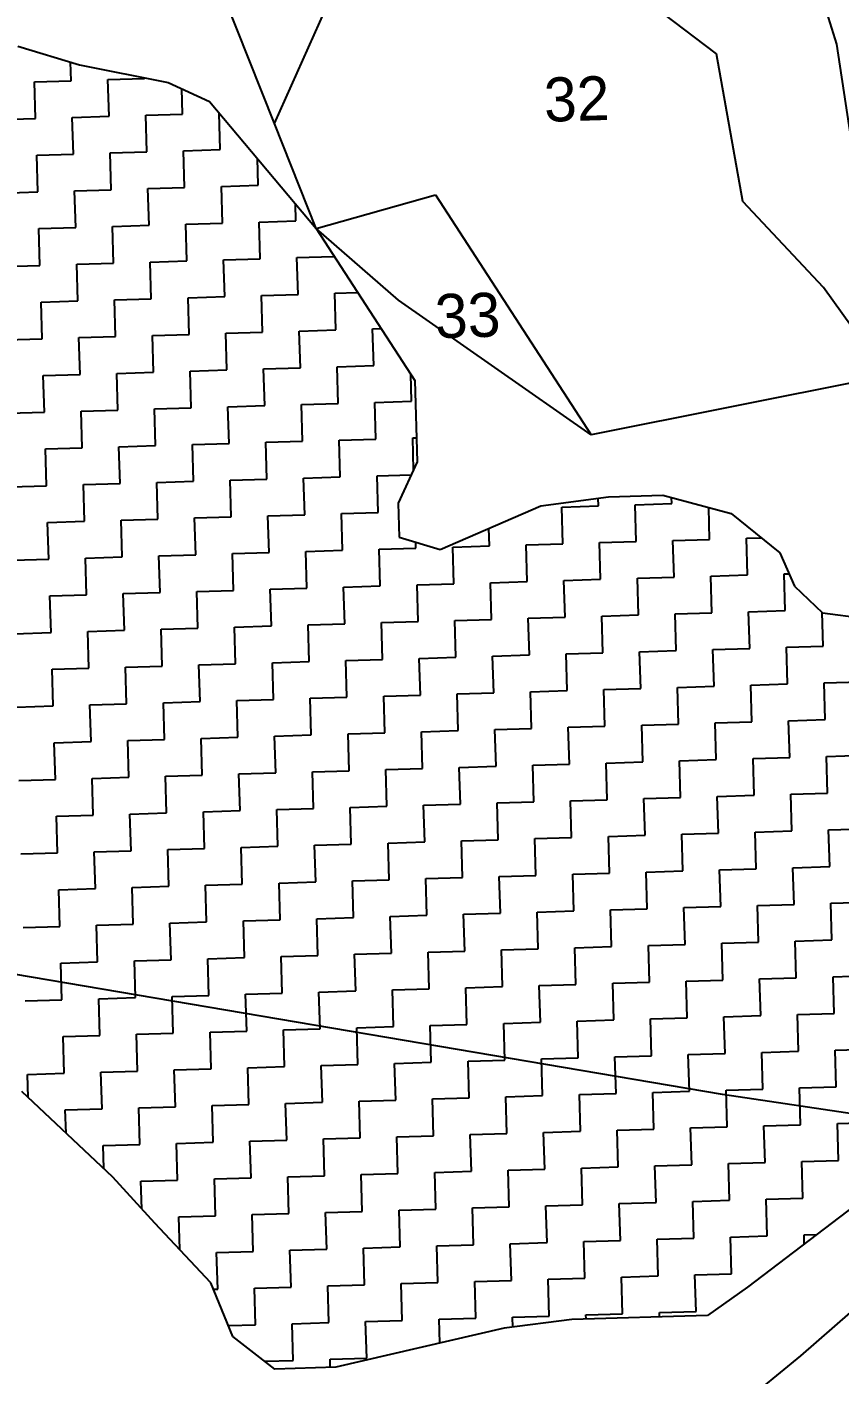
# Model space of a CAD drawing. Header units: metres. Extents: x 289662 to 290738, y 2016260 to 2018343.
# Drawn here: x 290099.4 to 290181.7, y 2016684 to 2016820.6 of the extents above; entities that cross this region are included whole.
import ezdxf
from ezdxf.enums import TextEntityAlignment as Align

# ---------------------------------------------------------------- set-up
doc = ezdxf.new("R2010")
doc.units = ezdxf.units.M
for name, color, linetype in [('POLY_HATCH', 12, 'Continuous'), ('POLY_PARCEL', 6, 'Continuous'), ('TEXT_PARCEL', 7, 'Continuous')]:
    doc.layers.add(name, color=color, linetype=linetype)
doc.styles.add('TEXT_MAP', font='', dxfattribs={"height": 2.5})
doc.styles.get('TEXT_MAP').set_extended_font_data('Kruti Dev 050')

msp = doc.modelspace()

# ---------------------------------------------------------------- linework, layer by layer
at = {"layer": 'POLY_HATCH'}
for p, q in [((290098.45, 2016818.62), (290104.7, 2016816.74)), ((290104.7, 2016816.74), (290113.7, 2016814.95)), ((290113.7, 2016814.95), (290117.89, 2016813.01)), ((290117.89, 2016813.01), (290128.7, 2016800.15)), ((290128.7, 2016800.15), (290138.71, 2016784.73)), ((290138.71, 2016784.73), (290138.96, 2016776.48)), ((290138.96, 2016776.48), (290137.02, 2016772.29)), ((290151.48, 2016772.03), (290158.34, 2016772.93)), ((290158.34, 2016772.93), (290163.85, 2016773.09)), ((290163.85, 2016773.09), (290170.79, 2016771.23)), ((290137.02, 2016772.29), (290137.12, 2016768.85)), ((290141.29, 2016767.6), (290151.48, 2016772.03)), ((290170.79, 2016771.23), (290175.73, 2016767.25)), ((290137.12, 2016768.85), (290141.29, 2016767.6)), ((290175.73, 2016767.25), (290177.21, 2016763.86)), ((290177.21, 2016763.86), (290180.04, 2016761.19)), ((290180.04, 2016761.19), (290184.19, 2016760.62)), ((290108.08, 2016703.98), (290098.87, 2016712.65)), ((290112.35, 2016699.29), (290108.08, 2016703.98)), ((290186.58, 2016703.57), (290172.45, 2016692.83)), ((290118.04, 2016693.26), (290112.35, 2016699.29)), ((290120.27, 2016687.82), (290118.04, 2016693.26)), ((290172.45, 2016692.83), (290168.4, 2016689.95)), ((290168.4, 2016689.95), (290154.64, 2016689.54)), ((290182.85, 2016690.23), (290177.82, 2016685.87)), ((290147.78, 2016688.65), (290130.69, 2016684.7)), ((290154.64, 2016689.54), (290147.78, 2016688.65)), ((290124.5, 2016684.51), (290120.27, 2016687.82)), ((290177.82, 2016685.87), (290173.7, 2016682.46)), ((290130.69, 2016684.7), (290124.5, 2016684.51))]:
    msp.add_line(p, q, dxfattribs=at)
at = {"layer": 'POLY_HATCH', "linetype": 'Continuous'}
for p, q in [((290103.87, 2016815.12), (290103.81, 2016817.01)), ((290107.59, 2016815.24), (290111.31, 2016815.35)), ((290107.7, 2016811.51), (290107.59, 2016815.24)), ((290111.31, 2016815.35), (290111.31, 2016815.42)), ((290100.15, 2016815.01), (290103.87, 2016815.12)), ((290100.26, 2016811.29), (290100.15, 2016815.01)), ((290115.15, 2016811.74), (290115.07, 2016814.31)), ((290096.54, 2016811.18), (290100.26, 2016811.29)), ((290103.98, 2016811.4), (290107.7, 2016811.51)), ((290104.09, 2016807.68), (290103.98, 2016811.4)), ((290111.43, 2016811.62), (290115.15, 2016811.74)), ((290111.54, 2016807.9), (290111.43, 2016811.62)), ((290118.98, 2016808.13), (290118.87, 2016811.84)), ((290100.37, 2016807.57), (290104.09, 2016807.68)), ((290100.48, 2016803.85), (290100.37, 2016807.57)), ((290107.82, 2016807.79), (290111.54, 2016807.9)), ((290107.93, 2016804.07), (290107.82, 2016807.79)), ((290115.26, 2016808.01), (290118.98, 2016808.13)), ((290115.37, 2016804.29), (290115.26, 2016808.01)), ((290122.82, 2016804.51), (290122.74, 2016807.25)), ((290119.09, 2016804.4), (290122.82, 2016804.51)), ((290119.21, 2016800.68), (290119.09, 2016804.4)), ((290096.76, 2016803.73), (290100.48, 2016803.85)), ((290104.2, 2016803.96), (290107.93, 2016804.07)), ((290104.32, 2016800.23), (290104.2, 2016803.96)), ((290111.65, 2016804.18), (290115.37, 2016804.29)), ((290111.76, 2016800.46), (290111.65, 2016804.18)), ((290126.65, 2016800.9), (290126.6, 2016802.65)), ((290100.59, 2016800.12), (290104.32, 2016800.23)), ((290108.04, 2016800.35), (290111.76, 2016800.46)), ((290108.15, 2016796.62), (290108.04, 2016800.35)), ((290115.48, 2016800.57), (290119.21, 2016800.68)), ((290115.6, 2016796.85), (290115.48, 2016800.57)), ((290122.93, 2016800.79), (290126.65, 2016800.9)), ((290123.04, 2016797.07), (290122.93, 2016800.79)), ((290100.7, 2016796.4), (290100.59, 2016800.12)), ((290096.98, 2016796.29), (290100.7, 2016796.4)), ((290104.43, 2016796.51), (290108.15, 2016796.62)), ((290104.54, 2016792.79), (290104.43, 2016796.51)), ((290111.87, 2016796.73), (290115.6, 2016796.85)), ((290111.98, 2016793.01), (290111.87, 2016796.73)), ((290119.32, 2016796.96), (290123.04, 2016797.07)), ((290119.43, 2016793.23), (290119.32, 2016796.96)), ((290126.76, 2016797.18), (290130.49, 2016797.29)), ((290126.87, 2016793.46), (290126.76, 2016797.18)), ((290130.49, 2016797.29), (290130.48, 2016797.4)), ((290123.15, 2016793.35), (290126.87, 2016793.46)), ((290130.6, 2016793.57), (290132.93, 2016793.64)), ((290130.71, 2016789.85), (290130.6, 2016793.57)), ((290100.82, 2016792.68), (290104.54, 2016792.79)), ((290100.93, 2016788.95), (290100.82, 2016792.68)), ((290108.26, 2016792.9), (290111.98, 2016793.01)), ((290108.37, 2016789.18), (290108.26, 2016792.9)), ((290115.71, 2016793.12), (290119.43, 2016793.23)), ((290115.82, 2016789.4), (290115.71, 2016793.12)), ((290123.26, 2016789.62), (290123.15, 2016793.35)), ((290112.1, 2016789.29), (290115.82, 2016789.4)), ((290112.21, 2016785.57), (290112.1, 2016789.29)), ((290119.54, 2016789.51), (290123.26, 2016789.62)), ((290119.65, 2016785.79), (290119.54, 2016789.51)), ((290126.99, 2016789.73), (290130.71, 2016789.85)), ((290127.1, 2016786.01), (290126.99, 2016789.73)), ((290134.43, 2016789.96), (290135.3, 2016789.98)), ((290134.54, 2016786.24), (290134.43, 2016789.96)), ((290097.2, 2016788.84), (290100.93, 2016788.95)), ((290104.65, 2016789.07), (290108.37, 2016789.18)), ((290104.76, 2016785.34), (290104.65, 2016789.07)), ((290101.04, 2016785.23), (290104.76, 2016785.34)), ((290101.15, 2016781.51), (290101.04, 2016785.23)), ((290108.48, 2016785.45), (290112.21, 2016785.57)), ((290108.6, 2016781.73), (290108.48, 2016785.45)), ((290115.93, 2016785.68), (290119.65, 2016785.79)), ((290116.04, 2016781.95), (290115.93, 2016785.68)), ((290123.37, 2016785.9), (290127.1, 2016786.01)), ((290123.49, 2016782.18), (290123.37, 2016785.9)), ((290130.82, 2016786.12), (290134.54, 2016786.24)), ((290130.93, 2016782.4), (290130.82, 2016786.12)), ((290138.38, 2016782.62), (290138.29, 2016785.36)), ((290134.65, 2016782.51), (290138.38, 2016782.62)), ((290134.77, 2016778.79), (290134.65, 2016782.51)), ((290097.43, 2016781.4), (290101.15, 2016781.51)), ((290104.87, 2016781.62), (290108.6, 2016781.73)), ((290104.98, 2016777.9), (290104.87, 2016781.62)), ((290112.32, 2016781.84), (290116.04, 2016781.95)), ((290112.43, 2016778.12), (290112.32, 2016781.84)), ((290119.76, 2016782.07), (290123.49, 2016782.18)), ((290119.88, 2016778.34), (290119.76, 2016782.07)), ((290127.21, 2016782.29), (290130.93, 2016782.4)), ((290127.32, 2016778.57), (290127.21, 2016782.29)), ((290123.6, 2016778.46), (290127.32, 2016778.57)), ((290123.71, 2016774.73), (290123.6, 2016778.46)), ((290131.04, 2016778.68), (290134.77, 2016778.79)), ((290131.15, 2016774.96), (290131.04, 2016778.68)), ((290138.49, 2016778.9), (290138.88, 2016778.91)), ((290138.59, 2016775.67), (290138.49, 2016778.9)), ((290101.26, 2016777.79), (290104.98, 2016777.9)), ((290101.37, 2016774.06), (290101.26, 2016777.79)), ((290108.71, 2016778.01), (290112.43, 2016778.12)), ((290108.82, 2016774.29), (290108.71, 2016778.01)), ((290116.15, 2016778.23), (290119.88, 2016778.34)), ((290116.26, 2016774.51), (290116.15, 2016778.23)), ((290105.1, 2016774.18), (290108.82, 2016774.29)), ((290112.54, 2016774.4), (290116.26, 2016774.51)), ((290112.65, 2016770.68), (290112.54, 2016774.4)), ((290119.99, 2016774.62), (290123.71, 2016774.73)), ((290120.1, 2016770.9), (290119.99, 2016774.62)), ((290127.43, 2016774.84), (290131.15, 2016774.96)), ((290127.54, 2016771.12), (290127.43, 2016774.84)), ((290134.88, 2016775.07), (290138.35, 2016775.17)), ((290134.99, 2016771.34), (290134.88, 2016775.07)), ((290097.65, 2016773.95), (290101.37, 2016774.06)), ((290105.21, 2016770.45), (290105.1, 2016774.18)), ((290153.6, 2016771.9), (290157.32, 2016772.01)), ((290153.71, 2016768.18), (290153.6, 2016771.9)), ((290157.32, 2016772.01), (290157.3, 2016772.79)), ((290161.05, 2016772.12), (290164.77, 2016772.24)), ((290161.16, 2016768.4), (290161.05, 2016772.12)), ((290164.77, 2016772.24), (290164.75, 2016772.85)), ((290168.6, 2016768.62), (290168.51, 2016771.84)), ((290101.48, 2016770.34), (290105.21, 2016770.45)), ((290101.6, 2016766.62), (290101.48, 2016770.34)), ((290108.93, 2016770.56), (290112.65, 2016770.68)), ((290109.04, 2016766.84), (290108.93, 2016770.56)), ((290116.38, 2016770.79), (290120.1, 2016770.9)), ((290116.49, 2016767.06), (290116.38, 2016770.79)), ((290123.82, 2016771.01), (290127.54, 2016771.12)), ((290123.93, 2016767.29), (290123.82, 2016771.01)), ((290131.27, 2016771.23), (290134.99, 2016771.34)), ((290131.38, 2016767.51), (290131.27, 2016771.23)), ((290146.27, 2016767.96), (290146.21, 2016769.74)), ((290127.65, 2016767.4), (290131.38, 2016767.51)), ((290135.1, 2016767.62), (290138.82, 2016767.73)), ((290135.21, 2016763.9), (290135.1, 2016767.62)), ((290138.82, 2016767.73), (290138.8, 2016768.34)), ((290142.55, 2016767.84), (290146.27, 2016767.96)), ((290142.66, 2016764.12), (290142.55, 2016767.84)), ((290149.99, 2016768.07), (290153.71, 2016768.18)), ((290150.1, 2016764.34), (290149.99, 2016768.07)), ((290157.44, 2016768.29), (290161.16, 2016768.4)), ((290157.55, 2016764.57), (290157.44, 2016768.29)), ((290164.88, 2016768.51), (290168.6, 2016768.62)), ((290164.99, 2016764.79), (290164.88, 2016768.51)), ((290172.33, 2016768.74), (290173.83, 2016768.78)), ((290172.44, 2016765.01), (290172.33, 2016768.74)), ((290097.87, 2016766.51), (290101.6, 2016766.62)), ((290105.32, 2016766.73), (290109.04, 2016766.84)), ((290105.43, 2016763.01), (290105.32, 2016766.73)), ((290112.76, 2016766.95), (290116.49, 2016767.06)), ((290112.88, 2016763.23), (290112.76, 2016766.95)), ((290120.21, 2016767.18), (290123.93, 2016767.29)), ((290120.32, 2016763.45), (290120.21, 2016767.18)), ((290127.77, 2016763.68), (290127.65, 2016767.4)), ((290161.27, 2016764.68), (290164.99, 2016764.79)), ((290168.72, 2016764.9), (290172.44, 2016765.01)), ((290168.83, 2016761.18), (290168.72, 2016764.9)), ((290176.16, 2016765.13), (290176.65, 2016765.14)), ((290176.27, 2016761.4), (290176.16, 2016765.13)), ((290116.6, 2016763.34), (290120.32, 2016763.45)), ((290116.71, 2016759.62), (290116.6, 2016763.34)), ((290124.04, 2016763.56), (290127.77, 2016763.68)), ((290124.16, 2016759.84), (290124.04, 2016763.56)), ((290131.49, 2016763.79), (290135.21, 2016763.9)), ((290131.6, 2016760.06), (290131.49, 2016763.79)), ((290138.93, 2016764.01), (290142.66, 2016764.12)), ((290139.05, 2016760.29), (290138.93, 2016764.01)), ((290146.38, 2016764.23), (290150.1, 2016764.34)), ((290146.49, 2016760.51), (290146.38, 2016764.23)), ((290153.83, 2016764.46), (290157.55, 2016764.57)), ((290153.94, 2016760.73), (290153.83, 2016764.46)), ((290161.38, 2016760.96), (290161.27, 2016764.68)), ((290101.71, 2016762.9), (290105.43, 2016763.01)), ((290101.82, 2016759.17), (290101.71, 2016762.9)), ((290109.15, 2016763.12), (290112.88, 2016763.23)), ((290109.26, 2016759.4), (290109.15, 2016763.12)), ((290150.21, 2016760.62), (290153.94, 2016760.73)), ((290150.33, 2016756.9), (290150.21, 2016760.62)), ((290157.66, 2016760.85), (290161.38, 2016760.96)), ((290157.77, 2016757.12), (290157.66, 2016760.85)), ((290165.1, 2016761.07), (290168.83, 2016761.18)), ((290165.22, 2016757.35), (290165.1, 2016761.07)), ((290172.55, 2016761.29), (290176.27, 2016761.4)), ((290172.66, 2016757.57), (290172.55, 2016761.29)), ((290180.11, 2016757.79), (290180, 2016761.22)), ((290105.54, 2016759.28), (290109.26, 2016759.4)), ((290105.65, 2016755.56), (290105.54, 2016759.28)), ((290112.99, 2016759.51), (290116.71, 2016759.62)), ((290113.1, 2016755.78), (290112.99, 2016759.51)), ((290120.43, 2016759.73), (290124.16, 2016759.84)), ((290120.54, 2016756.01), (290120.43, 2016759.73)), ((290127.88, 2016759.95), (290131.6, 2016760.06)), ((290127.99, 2016756.23), (290127.88, 2016759.95)), ((290135.32, 2016760.18), (290139.05, 2016760.29)), ((290135.43, 2016756.45), (290135.32, 2016760.18)), ((290142.77, 2016760.4), (290146.49, 2016760.51)), ((290142.88, 2016756.68), (290142.77, 2016760.4)), ((290098.1, 2016759.06), (290101.82, 2016759.17)), ((290139.16, 2016756.56), (290142.88, 2016756.68)), ((290139.27, 2016752.84), (290139.16, 2016756.56)), ((290146.6, 2016756.79), (290150.33, 2016756.9)), ((290146.71, 2016753.07), (290146.6, 2016756.79)), ((290154.05, 2016757.01), (290157.77, 2016757.12)), ((290154.16, 2016753.29), (290154.05, 2016757.01)), ((290161.49, 2016757.23), (290165.22, 2016757.35)), ((290161.61, 2016753.51), (290161.49, 2016757.23)), ((290168.94, 2016757.46), (290172.66, 2016757.57)), ((290169.05, 2016753.73), (290168.94, 2016757.46)), ((290176.38, 2016757.68), (290180.11, 2016757.79)), ((290176.5, 2016753.96), (290176.38, 2016757.68)), ((290101.93, 2016755.45), (290105.65, 2016755.56)), ((290102.04, 2016751.73), (290101.93, 2016755.45)), ((290109.38, 2016755.67), (290113.1, 2016755.78)), ((290109.49, 2016751.95), (290109.38, 2016755.67)), ((290116.82, 2016755.9), (290120.54, 2016756.01)), ((290116.93, 2016752.17), (290116.82, 2016755.9)), ((290124.27, 2016756.12), (290127.99, 2016756.23)), ((290124.38, 2016752.4), (290124.27, 2016756.12)), ((290131.71, 2016756.34), (290135.43, 2016756.45)), ((290131.82, 2016752.62), (290131.71, 2016756.34)), ((290172.77, 2016753.85), (290176.5, 2016753.96)), ((290172.88, 2016750.12), (290172.77, 2016753.85)), ((290180.22, 2016754.07), (290183.94, 2016754.18)), ((290180.33, 2016750.35), (290180.22, 2016754.07)), ((290128.1, 2016752.51), (290131.82, 2016752.62)), ((290128.21, 2016748.79), (290128.1, 2016752.51)), ((290135.55, 2016752.73), (290139.27, 2016752.84)), ((290135.66, 2016749.01), (290135.55, 2016752.73)), ((290142.99, 2016752.95), (290146.71, 2016753.07)), ((290143.1, 2016749.23), (290142.99, 2016752.95)), ((290150.44, 2016753.18), (290154.16, 2016753.29)), ((290150.55, 2016749.45), (290150.44, 2016753.18)), ((290157.88, 2016753.4), (290161.61, 2016753.51)), ((290157.99, 2016749.68), (290157.88, 2016753.4)), ((290165.33, 2016753.62), (290169.05, 2016753.73)), ((290165.44, 2016749.9), (290165.33, 2016753.62)), ((290098.32, 2016751.62), (290102.04, 2016751.73)), ((290105.76, 2016751.84), (290109.49, 2016751.95)), ((290105.88, 2016748.12), (290105.76, 2016751.84)), ((290113.21, 2016752.06), (290116.93, 2016752.17)), ((290113.32, 2016748.34), (290113.21, 2016752.06)), ((290120.66, 2016752.28), (290124.38, 2016752.4)), ((290120.77, 2016748.56), (290120.66, 2016752.28)), ((290154.27, 2016749.57), (290157.99, 2016749.68)), ((290161.72, 2016749.79), (290165.44, 2016749.9)), ((290161.83, 2016746.07), (290161.72, 2016749.79)), ((290169.16, 2016750.01), (290172.88, 2016750.12)), ((290169.27, 2016746.29), (290169.16, 2016750.01)), ((290176.61, 2016750.23), (290180.33, 2016750.35)), ((290176.72, 2016746.51), (290176.61, 2016750.23)), ((290109.6, 2016748.23), (290113.32, 2016748.34)), ((290117.04, 2016748.45), (290120.77, 2016748.56)), ((290117.16, 2016744.73), (290117.04, 2016748.45)), ((290124.49, 2016748.67), (290128.21, 2016748.79)), ((290124.6, 2016744.95), (290124.49, 2016748.67)), ((290131.94, 2016748.9), (290135.66, 2016749.01)), ((290132.05, 2016745.17), (290131.94, 2016748.9)), ((290139.38, 2016749.12), (290143.1, 2016749.23)), ((290139.49, 2016745.4), (290139.38, 2016749.12)), ((290146.83, 2016749.34), (290150.55, 2016749.45)), ((290146.94, 2016745.62), (290146.83, 2016749.34)), ((290154.38, 2016745.84), (290154.27, 2016749.57)), ((290102.15, 2016748), (290105.88, 2016748.12)), ((290102.26, 2016744.28), (290102.15, 2016748)), ((290109.71, 2016744.51), (290109.6, 2016748.23)), ((290143.21, 2016745.51), (290146.94, 2016745.62)), ((290150.66, 2016745.73), (290154.38, 2016745.84)), ((290150.77, 2016742.01), (290150.66, 2016745.73)), ((290158.11, 2016745.95), (290161.83, 2016746.07)), ((290158.22, 2016742.23), (290158.11, 2016745.95)), ((290165.55, 2016746.18), (290169.27, 2016746.29)), ((290165.66, 2016742.45), (290165.55, 2016746.18)), ((290173, 2016746.4), (290176.72, 2016746.51)), ((290173.11, 2016742.68), (290173, 2016746.4)), ((290180.44, 2016746.62), (290184.16, 2016746.73)), ((290180.55, 2016742.9), (290180.44, 2016746.62)), ((290098.54, 2016744.17), (290102.26, 2016744.28)), ((290105.99, 2016744.39), (290109.71, 2016744.51)), ((290106.1, 2016740.67), (290105.99, 2016744.39)), ((290113.43, 2016744.62), (290117.16, 2016744.73)), ((290113.54, 2016740.89), (290113.43, 2016744.62)), ((290120.88, 2016744.84), (290124.6, 2016744.95)), ((290120.99, 2016741.12), (290120.88, 2016744.84)), ((290128.32, 2016745.06), (290132.05, 2016745.17)), ((290128.44, 2016741.34), (290128.32, 2016745.06)), ((290135.77, 2016745.29), (290139.49, 2016745.4)), ((290135.88, 2016741.56), (290135.77, 2016745.29)), ((290143.33, 2016741.79), (290143.21, 2016745.51)), ((290176.83, 2016742.79), (290180.55, 2016742.9)), ((290132.16, 2016741.45), (290135.88, 2016741.56)), ((290139.6, 2016741.67), (290143.33, 2016741.79)), ((290139.71, 2016737.95), (290139.6, 2016741.67)), ((290147.05, 2016741.9), (290150.77, 2016742.01)), ((290147.16, 2016738.17), (290147.05, 2016741.9)), ((290154.49, 2016742.12), (290158.22, 2016742.23)), ((290154.61, 2016738.4), (290154.49, 2016742.12)), ((290161.94, 2016742.34), (290165.66, 2016742.45)), ((290162.05, 2016738.62), (290161.94, 2016742.34)), ((290169.38, 2016742.57), (290173.11, 2016742.68)), ((290169.5, 2016738.84), (290169.38, 2016742.57)), ((290176.94, 2016739.07), (290176.83, 2016742.79)), ((290102.38, 2016740.56), (290106.1, 2016740.67)), ((290102.49, 2016736.84), (290102.38, 2016740.56)), ((290109.82, 2016740.78), (290113.54, 2016740.89)), ((290109.93, 2016737.06), (290109.82, 2016740.78)), ((290117.27, 2016741.01), (290120.99, 2016741.12)), ((290117.38, 2016737.28), (290117.27, 2016741.01)), ((290124.71, 2016741.23), (290128.44, 2016741.34)), ((290124.82, 2016737.51), (290124.71, 2016741.23)), ((290132.27, 2016737.73), (290132.16, 2016741.45)), ((290165.77, 2016738.73), (290169.5, 2016738.84)), ((290173.22, 2016738.95), (290176.94, 2016739.07)), ((290173.33, 2016735.23), (290173.22, 2016738.95)), ((290180.66, 2016739.18), (290184.39, 2016739.29)), ((290180.78, 2016735.46), (290180.66, 2016739.18)), ((290121.1, 2016737.39), (290124.82, 2016737.51)), ((290121.21, 2016733.67), (290121.1, 2016737.39)), ((290128.55, 2016737.62), (290132.27, 2016737.73)), ((290128.66, 2016733.89), (290128.55, 2016737.62)), ((290135.99, 2016737.84), (290139.71, 2016737.95)), ((290136.1, 2016734.12), (290135.99, 2016737.84)), ((290143.44, 2016738.06), (290147.16, 2016738.17)), ((290143.55, 2016734.34), (290143.44, 2016738.06)), ((290150.88, 2016738.29), (290154.61, 2016738.4)), ((290150.99, 2016734.56), (290150.88, 2016738.29)), ((290158.33, 2016738.51), (290162.05, 2016738.62)), ((290158.44, 2016734.79), (290158.33, 2016738.51)), ((290165.89, 2016735.01), (290165.77, 2016738.73)), ((290098.77, 2016736.73), (290102.49, 2016736.84)), ((290106.21, 2016736.95), (290109.93, 2016737.06)), ((290106.32, 2016733.23), (290106.21, 2016736.95)), ((290113.66, 2016737.17), (290117.38, 2016737.28)), ((290113.77, 2016733.45), (290113.66, 2016737.17)), ((290154.72, 2016734.67), (290158.44, 2016734.79)), ((290154.83, 2016730.95), (290154.72, 2016734.67)), ((290162.16, 2016734.9), (290165.89, 2016735.01)), ((290162.27, 2016731.18), (290162.16, 2016734.9)), ((290169.61, 2016735.12), (290173.33, 2016735.23)), ((290169.72, 2016731.4), (290169.61, 2016735.12)), ((290177.05, 2016735.34), (290180.78, 2016735.46)), ((290177.16, 2016731.62), (290177.05, 2016735.34)), ((290110.04, 2016733.34), (290113.77, 2016733.45)), ((290110.16, 2016729.61), (290110.04, 2016733.34)), ((290117.49, 2016733.56), (290121.21, 2016733.67)), ((290117.6, 2016729.84), (290117.49, 2016733.56)), ((290124.94, 2016733.78), (290128.66, 2016733.89)), ((290125.05, 2016730.06), (290124.94, 2016733.78)), ((290132.38, 2016734.01), (290136.1, 2016734.12)), ((290132.49, 2016730.28), (290132.38, 2016734.01)), ((290139.83, 2016734.23), (290143.55, 2016734.34)), ((290139.94, 2016730.51), (290139.83, 2016734.23)), ((290147.27, 2016734.45), (290150.99, 2016734.56)), ((290147.38, 2016730.73), (290147.27, 2016734.45)), ((290102.6, 2016733.11), (290106.32, 2016733.23)), ((290102.71, 2016729.39), (290102.6, 2016733.11)), ((290143.66, 2016730.62), (290147.38, 2016730.73)), ((290143.77, 2016726.89), (290143.66, 2016730.62)), ((290151.11, 2016730.84), (290154.83, 2016730.95)), ((290151.22, 2016727.12), (290151.11, 2016730.84)), ((290158.55, 2016731.06), (290162.27, 2016731.18)), ((290158.66, 2016727.34), (290158.55, 2016731.06)), ((290166, 2016731.29), (290169.72, 2016731.4)), ((290166.11, 2016727.56), (290166, 2016731.29)), ((290173.44, 2016731.51), (290177.16, 2016731.62)), ((290173.55, 2016727.79), (290173.44, 2016731.51)), ((290180.89, 2016731.73), (290184.61, 2016731.84)), ((290181, 2016728.01), (290180.89, 2016731.73)), ((290098.99, 2016729.28), (290102.71, 2016729.39)), ((290106.43, 2016729.5), (290110.16, 2016729.61)), ((290106.55, 2016725.78), (290106.43, 2016729.5)), ((290113.88, 2016729.73), (290117.6, 2016729.84)), ((290113.99, 2016726), (290113.88, 2016729.73)), ((290121.32, 2016729.95), (290125.05, 2016730.06)), ((290121.44, 2016726.23), (290121.32, 2016729.95)), ((290128.77, 2016730.17), (290132.49, 2016730.28)), ((290128.88, 2016726.45), (290128.77, 2016730.17)), ((290136.22, 2016730.39), (290139.94, 2016730.51)), ((290136.33, 2016726.67), (290136.22, 2016730.39)), ((290177.28, 2016727.9), (290181, 2016728.01)), ((290177.39, 2016724.18), (290177.28, 2016727.9)), ((290132.6, 2016726.56), (290136.33, 2016726.67)), ((290132.72, 2016722.84), (290132.6, 2016726.56)), ((290140.05, 2016726.78), (290143.77, 2016726.89)), ((290140.16, 2016723.06), (290140.05, 2016726.78)), ((290147.49, 2016727.01), (290151.22, 2016727.12)), ((290147.61, 2016723.28), (290147.49, 2016727.01)), ((290154.94, 2016727.23), (290158.66, 2016727.34)), ((290155.05, 2016723.51), (290154.94, 2016727.23)), ((290162.39, 2016727.45), (290166.11, 2016727.56)), ((290162.5, 2016723.73), (290162.39, 2016727.45)), ((290169.83, 2016727.68), (290173.55, 2016727.79)), ((290169.94, 2016723.95), (290169.83, 2016727.68)), ((290102.82, 2016725.67), (290106.55, 2016725.78)), ((290102.93, 2016721.95), (290102.82, 2016725.67)), ((290110.27, 2016725.89), (290113.99, 2016726)), ((290110.38, 2016722.17), (290110.27, 2016725.89)), ((290117.71, 2016726.11), (290121.44, 2016726.23)), ((290117.82, 2016722.39), (290117.71, 2016726.11)), ((290125.16, 2016726.34), (290128.88, 2016726.45)), ((290125.27, 2016722.61), (290125.16, 2016726.34)), ((290166.22, 2016723.84), (290169.94, 2016723.95)), ((290166.33, 2016720.12), (290166.22, 2016723.84)), ((290173.66, 2016724.06), (290177.39, 2016724.18)), ((290173.78, 2016720.34), (290173.66, 2016724.06)), ((290181.11, 2016724.29), (290184.83, 2016724.4)), ((290181.22, 2016720.56), (290181.11, 2016724.29)), ((290114.1, 2016722.28), (290117.82, 2016722.39)), ((290121.55, 2016722.5), (290125.27, 2016722.61)), ((290121.66, 2016718.78), (290121.55, 2016722.5)), ((290128.99, 2016722.73), (290132.72, 2016722.84)), ((290129.1, 2016719), (290128.99, 2016722.73)), ((290136.44, 2016722.95), (290140.16, 2016723.06)), ((290136.55, 2016719.23), (290136.44, 2016722.95)), ((290143.88, 2016723.17), (290147.61, 2016723.28)), ((290143.99, 2016719.45), (290143.88, 2016723.17)), ((290151.33, 2016723.4), (290155.05, 2016723.51)), ((290151.44, 2016719.67), (290151.33, 2016723.4)), ((290158.77, 2016723.62), (290162.5, 2016723.73)), ((290158.89, 2016719.9), (290158.77, 2016723.62)), ((290099.21, 2016721.83), (290102.93, 2016721.95)), ((290106.66, 2016722.06), (290110.38, 2016722.17)), ((290106.77, 2016718.33), (290106.66, 2016722.06)), ((290114.21, 2016718.56), (290114.1, 2016722.28)), ((290147.72, 2016719.56), (290151.44, 2016719.67)), ((290155.16, 2016719.78), (290158.89, 2016719.9)), ((290155.27, 2016716.06), (290155.16, 2016719.78)), ((290162.61, 2016720.01), (290166.33, 2016720.12)), ((290162.72, 2016716.28), (290162.61, 2016720.01)), ((290170.05, 2016720.23), (290173.78, 2016720.34)), ((290170.17, 2016716.51), (290170.05, 2016720.23)), ((290177.5, 2016720.45), (290181.22, 2016720.56)), ((290177.61, 2016716.73), (290177.5, 2016720.45)), ((290103.05, 2016718.22), (290106.77, 2016718.33)), ((290110.49, 2016718.45), (290114.21, 2016718.56)), ((290110.6, 2016714.72), (290110.49, 2016718.45)), ((290117.94, 2016718.67), (290121.66, 2016718.78)), ((290118.05, 2016714.95), (290117.94, 2016718.67)), ((290125.38, 2016718.89), (290129.1, 2016719)), ((290125.49, 2016715.17), (290125.38, 2016718.89)), ((290132.83, 2016719.12), (290136.55, 2016719.23)), ((290132.94, 2016715.39), (290132.83, 2016719.12)), ((290140.27, 2016719.34), (290143.99, 2016719.45)), ((290140.38, 2016715.62), (290140.27, 2016719.34)), ((290147.83, 2016715.84), (290147.72, 2016719.56)), ((290103.16, 2016714.5), (290103.05, 2016718.22)), ((290181.33, 2016716.84), (290185.06, 2016716.95)), ((290136.66, 2016715.5), (290140.38, 2016715.62)), ((290144.11, 2016715.73), (290147.83, 2016715.84)), ((290144.22, 2016712), (290144.11, 2016715.73)), ((290151.55, 2016715.95), (290155.27, 2016716.06)), ((290151.66, 2016712.23), (290151.55, 2016715.95)), ((290159, 2016716.17), (290162.72, 2016716.28)), ((290159.11, 2016712.45), (290159, 2016716.17)), ((290166.44, 2016716.4), (290170.17, 2016716.51)), ((290166.55, 2016712.67), (290166.44, 2016716.4)), ((290173.89, 2016716.62), (290177.61, 2016716.73)), ((290174, 2016712.9), (290173.89, 2016716.62)), ((290181.44, 2016713.12), (290181.33, 2016716.84)), ((290099.43, 2016714.39), (290103.16, 2016714.5)), ((290099.5, 2016712.05), (290099.43, 2016714.39)), ((290106.88, 2016714.61), (290110.6, 2016714.72)), ((290106.99, 2016710.89), (290106.88, 2016714.61)), ((290114.32, 2016714.84), (290118.05, 2016714.95)), ((290114.44, 2016711.11), (290114.32, 2016714.84)), ((290121.77, 2016715.06), (290125.49, 2016715.17)), ((290121.88, 2016711.34), (290121.77, 2016715.06)), ((290129.22, 2016715.28), (290132.94, 2016715.39)), ((290129.33, 2016711.56), (290129.22, 2016715.28)), ((290136.77, 2016711.78), (290136.66, 2016715.5)), ((290170.28, 2016712.78), (290174, 2016712.9)), ((290177.72, 2016713.01), (290181.44, 2016713.12)), ((290177.83, 2016709.28), (290177.72, 2016713.01)), ((290125.6, 2016711.45), (290129.33, 2016711.56)), ((290125.72, 2016707.72), (290125.6, 2016711.45)), ((290133.05, 2016711.67), (290136.77, 2016711.78)), ((290133.16, 2016707.95), (290133.05, 2016711.67)), ((290140.5, 2016711.89), (290144.22, 2016712)), ((290140.61, 2016708.17), (290140.5, 2016711.89)), ((290147.94, 2016712.12), (290151.66, 2016712.23)), ((290148.05, 2016708.39), (290147.94, 2016712.12)), ((290155.39, 2016712.34), (290159.11, 2016712.45)), ((290155.5, 2016708.62), (290155.39, 2016712.34)), ((290162.83, 2016712.56), (290166.55, 2016712.67)), ((290162.94, 2016708.84), (290162.83, 2016712.56)), ((290170.39, 2016709.06), (290170.28, 2016712.78)), ((290103.27, 2016710.78), (290106.99, 2016710.89)), ((290103.34, 2016708.44), (290103.27, 2016710.78)), ((290110.71, 2016711), (290114.44, 2016711.11)), ((290110.83, 2016707.28), (290110.71, 2016711)), ((290118.16, 2016711.22), (290121.88, 2016711.34)), ((290118.27, 2016707.5), (290118.16, 2016711.22)), ((290159.22, 2016708.73), (290162.94, 2016708.84)), ((290159.33, 2016705), (290159.22, 2016708.73)), ((290166.67, 2016708.95), (290170.39, 2016709.06)), ((290166.78, 2016705.23), (290166.67, 2016708.95)), ((290174.11, 2016709.17), (290177.83, 2016709.28)), ((290174.22, 2016705.45), (290174.11, 2016709.17)), ((290181.56, 2016709.4), (290185.28, 2016709.51)), ((290181.67, 2016705.67), (290181.56, 2016709.4)), ((290114.55, 2016707.39), (290118.27, 2016707.5)), ((290114.66, 2016703.67), (290114.55, 2016707.39)), ((290121.99, 2016707.61), (290125.72, 2016707.72)), ((290122.1, 2016703.89), (290121.99, 2016707.61)), ((290129.44, 2016707.84), (290133.16, 2016707.95)), ((290129.55, 2016704.11), (290129.44, 2016707.84)), ((290136.88, 2016708.06), (290140.61, 2016708.17)), ((290137, 2016704.34), (290136.88, 2016708.06)), ((290144.33, 2016708.28), (290148.05, 2016708.39)), ((290144.44, 2016704.56), (290144.33, 2016708.28)), ((290151.77, 2016708.5), (290155.5, 2016708.62)), ((290151.89, 2016704.78), (290151.77, 2016708.5)), ((290107.1, 2016707.17), (290110.83, 2016707.28)), ((290107.17, 2016704.83), (290107.1, 2016707.17)), ((290148.16, 2016704.67), (290151.89, 2016704.78)), ((290148.27, 2016700.95), (290148.16, 2016704.67)), ((290155.61, 2016704.89), (290159.33, 2016705)), ((290155.72, 2016701.17), (290155.61, 2016704.89)), ((290163.05, 2016705.12), (290166.78, 2016705.23)), ((290163.17, 2016701.39), (290163.05, 2016705.12)), ((290170.5, 2016705.34), (290174.22, 2016705.45)), ((290170.61, 2016701.62), (290170.5, 2016705.34)), ((290177.94, 2016705.56), (290181.67, 2016705.67)), ((290178.06, 2016701.84), (290177.94, 2016705.56)), ((290110.94, 2016703.56), (290114.66, 2016703.67)), ((290111.02, 2016700.74), (290110.94, 2016703.56)), ((290118.38, 2016703.78), (290122.1, 2016703.89)), ((290118.49, 2016700.06), (290118.38, 2016703.78)), ((290125.83, 2016704), (290129.55, 2016704.11)), ((290125.94, 2016700.28), (290125.83, 2016704)), ((290133.27, 2016704.22), (290137, 2016704.34)), ((290133.38, 2016700.5), (290133.27, 2016704.22)), ((290140.72, 2016704.45), (290144.44, 2016704.56)), ((290140.83, 2016700.72), (290140.72, 2016704.45)), ((290137.11, 2016700.61), (290140.83, 2016700.72)), ((290137.22, 2016696.89), (290137.11, 2016700.61)), ((290144.55, 2016700.84), (290148.27, 2016700.95)), ((290144.66, 2016697.11), (290144.55, 2016700.84)), ((290152, 2016701.06), (290155.72, 2016701.17)), ((290152.11, 2016697.34), (290152, 2016701.06)), ((290159.44, 2016701.28), (290163.17, 2016701.39)), ((290159.55, 2016697.56), (290159.44, 2016701.28)), ((290166.89, 2016701.51), (290170.61, 2016701.62)), ((290167, 2016697.78), (290166.89, 2016701.51)), ((290174.33, 2016701.73), (290178.06, 2016701.84)), ((290174.45, 2016698.01), (290174.33, 2016701.73)), ((290114.77, 2016699.94), (290118.49, 2016700.06)), ((290114.87, 2016696.62), (290114.77, 2016699.94)), ((290122.22, 2016700.17), (290125.94, 2016700.28)), ((290122.33, 2016696.44), (290122.22, 2016700.17)), ((290129.66, 2016700.39), (290133.38, 2016700.5)), ((290129.77, 2016696.67), (290129.66, 2016700.39)), ((290170.72, 2016697.89), (290174.45, 2016698.01)), ((290170.83, 2016694.17), (290170.72, 2016697.89)), ((290178.17, 2016698.12), (290179.45, 2016698.16)), ((290178.2, 2016697.2), (290178.17, 2016698.12)), ((290118.6, 2016696.33), (290122.33, 2016696.44)), ((290126.05, 2016696.56), (290129.77, 2016696.67)), ((290126.16, 2016692.83), (290126.05, 2016696.56)), ((290133.5, 2016696.78), (290137.22, 2016696.89)), ((290133.61, 2016693.06), (290133.5, 2016696.78)), ((290140.94, 2016697), (290144.66, 2016697.11)), ((290141.05, 2016693.28), (290140.94, 2016697)), ((290148.39, 2016697.22), (290152.11, 2016697.34)), ((290148.5, 2016693.5), (290148.39, 2016697.22)), ((290155.83, 2016697.45), (290159.55, 2016697.56)), ((290155.94, 2016693.73), (290155.83, 2016697.45)), ((290163.28, 2016697.67), (290167, 2016697.78)), ((290163.39, 2016693.95), (290163.28, 2016697.67)), ((290118.72, 2016692.61), (290118.6, 2016696.33)), ((290152.22, 2016693.61), (290155.94, 2016693.73)), ((290159.67, 2016693.84), (290163.39, 2016693.95)), ((290159.78, 2016690.11), (290159.67, 2016693.84)), ((290167.11, 2016694.06), (290170.83, 2016694.17)), ((290167.22, 2016690.34), (290167.11, 2016694.06)), ((290118.31, 2016692.6), (290118.72, 2016692.61)), ((290122.44, 2016692.72), (290126.16, 2016692.83)), ((290122.55, 2016689), (290122.44, 2016692.72)), ((290129.88, 2016692.94), (290133.61, 2016693.06)), ((290130, 2016689.22), (290129.88, 2016692.94)), ((290137.33, 2016693.17), (290141.05, 2016693.28)), ((290137.44, 2016689.45), (290137.33, 2016693.17)), ((290144.78, 2016693.39), (290148.5, 2016693.5)), ((290144.89, 2016689.67), (290144.78, 2016693.39)), ((290152.33, 2016689.89), (290152.22, 2016693.61)), ((290141.16, 2016689.56), (290144.89, 2016689.67)), ((290148.61, 2016689.78), (290152.33, 2016689.89)), ((290148.64, 2016688.76), (290148.61, 2016689.78)), ((290156.05, 2016690), (290159.78, 2016690.11)), ((290156.07, 2016689.59), (290156.05, 2016690)), ((290163.5, 2016690.23), (290167.22, 2016690.34)), ((290163.51, 2016689.81), (290163.5, 2016690.23)), ((290119.82, 2016688.92), (290122.55, 2016689)), ((290126.27, 2016689.11), (290130, 2016689.22)), ((290126.38, 2016685.39), (290126.27, 2016689.11)), ((290133.72, 2016689.33), (290137.44, 2016689.45)), ((290133.83, 2016685.61), (290133.72, 2016689.33)), ((290141.24, 2016687.13), (290141.16, 2016689.56)), ((290130.11, 2016685.5), (290133.83, 2016685.61)), ((290130.13, 2016684.68), (290130.11, 2016685.5)), ((290123.49, 2016685.3), (290126.38, 2016685.39))]:
    msp.add_line(p, q, dxfattribs=at)
at = {"layer": 'POLY_PARCEL'}
for p, q in [((290167.16, 2016864.88), (290181.46, 2016818.81)), ((290124.48, 2016810.77), (290109.55, 2016848.39)), ((290124.48, 2016810.77), (290129.66, 2016822.35)), ((290169.28, 2016817.84), (290163.86, 2016821.95)), ((290181.46, 2016818.81), (290186.54, 2016785.2)), ((290171.96, 2016802.87), (290169.28, 2016817.84)), ((290128.7, 2016800.15), (290124.48, 2016810.77)), ((290128.7, 2016800.15), (290140.81, 2016803.56)), ((290140.81, 2016803.56), (290156.6, 2016779.22)), ((290180.16, 2016794.16), (290171.96, 2016802.87)), ((290137.06, 2016792.87), (290128.7, 2016800.15)), ((290186.54, 2016785.2), (290180.16, 2016794.16)), ((290156.6, 2016779.22), (290137.06, 2016792.87)), ((290186.54, 2016785.2), (290156.6, 2016779.22)), ((290169.92, 2016712.36), (290086.24, 2016726.55)), ((290219.69, 2016704.91), (290169.92, 2016712.36))]:
    msp.add_line(p, q, dxfattribs=at)

# ---------------------------------------------------------------- texts
at = {"layer": 'TEXT_PARCEL', "style": 'TEXT_MAP'}
for s, p in [('32', (290155.12, 2016813.28)), ('33', (290144.06, 2016791.33))]:
    msp.add_text(s, height=4.469, rotation=1.7152, dxfattribs=at).set_placement(p, align=Align.MIDDLE)

doc.saveas('drawing.dxf')
